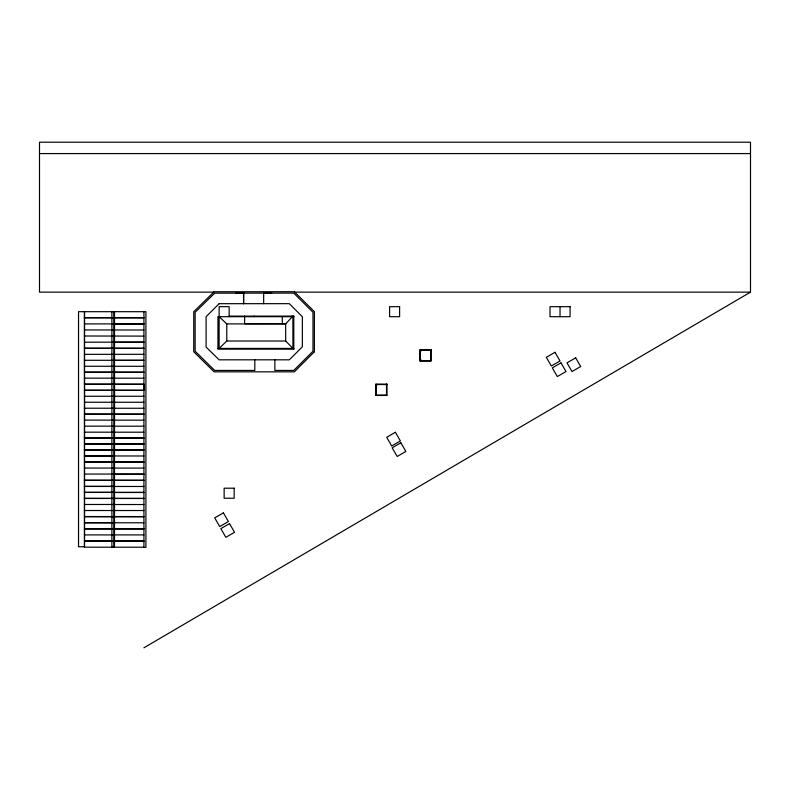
<?xml version="1.0" encoding="UTF-8"?>
<svg xmlns="http://www.w3.org/2000/svg" width="790" height="790" viewBox="0 0 790 790"><rect width="100%" height="100%" fill="white"/><g stroke="black" fill="none" stroke-linecap="round" stroke-linejoin="round"><path stroke-width="1.19" d="M229.159 316.128L293.791 316.109L293.791 316.681L217.941 316.701L217.941 349.15L293.801 349.15L293.801 348.42L217.941 348.42M243.537 303.676L243.616 293.149L243.616 303.676M219.136 316.701L226.769 323.9L285.674 323.9L292.912 316.109M292.912 316.681L292.912 348.42L285.674 341.013L226.769 341.013L219.136 348.42L219.136 306.668L229.159 306.668L229.159 316.701M143.928 647.79L750.5 292.132L750.5 142.21L39.5 142.21L39.5 292.132L213.744 292.132M39.5 153.576L750.5 153.576M294.759 292.132L750.5 292.132M264.808 292.843L270.269 292.863M264.808 292.893L270.259 292.922M84.421 317.659L143.928 317.699M84.421 317.787L143.928 317.837M285.842 323.722L244.594 323.732L244.594 316.128M84.421 323.92L143.928 323.851M113.849 323.959L143.928 323.959M84.421 329.934L143.928 330.022M84.421 335.997L143.928 336.106M84.421 342.198L143.928 342.119M113.849 342.238L143.928 342.238M84.421 348.212L143.928 348.252M84.421 348.331L143.928 348.37M420.26 350.108L430.935 350.108M420.26 350.908L421.06 350.908M430.678 350.918L430.935 349.733M84.421 354.345L143.928 354.305M420.26 359.894L421.06 359.894M84.421 360.279L143.928 360.319L113.849 360.368M420.26 360.694L431.093 360.694M84.421 366.264L143.928 366.303M84.421 372.13L143.928 372.169M84.421 372.278L143.928 372.317M84.421 378.143L143.928 378.193M143.928 384.187L84.421 384.138L84.421 311.645M376.079 384.532L386.764 384.532M376.079 385.332L376.741 385.332M386.507 385.332L386.764 384.157M84.421 390.24L143.928 390.29L143.987 384.335L84.481 384.286L84.421 443.802L143.928 443.842M84.481 390.309L143.987 390.349M376.079 395.119L386.922 395.119M84.421 396.264L143.928 396.254M84.421 402.228L143.928 402.268M84.421 408.223L114.501 408.223M113.849 408.262L143.928 408.262M84.421 414.088L143.928 414.128M84.421 414.237L143.928 414.276M84.421 420.102L143.928 420.181M84.421 426.156L114.501 426.156M113.849 426.195L143.928 426.195M84.421 432.17L143.928 432.209M84.421 437.966L143.928 438.016M84.421 438.114L143.928 438.164M143.928 444.029L84.421 443.99L84.421 516.532L143.928 516.581M84.421 449.836L143.928 449.865M84.421 449.964L143.928 450.014M114.501 455.949L84.421 455.949L143.928 455.988M143.928 462.012L84.421 461.962L143.928 462.091M84.421 468.065L143.928 468.105M84.421 474.059L143.928 474.109M113.849 474.237L143.928 474.237M84.421 480.211L143.928 480.251M84.421 480.36L143.928 480.399M84.421 486.373L114.501 486.373M84.421 486.443L143.928 486.482M84.421 492.318L114.501 492.318M84.421 492.456L143.928 492.368M113.849 492.496L143.928 492.496M84.421 498.342L143.928 498.381M84.421 498.47L143.928 498.51M84.421 504.484L114.501 504.474M113.849 504.514L143.928 504.534M84.421 510.518L143.928 510.528M143.928 516.769L84.421 516.729L84.421 540.893L143.928 540.933M114.501 522.743L84.421 522.743L143.928 522.792M84.421 528.836L143.928 528.796M84.421 528.885L143.928 528.935M84.421 534.909L143.928 534.919M143.928 541.209L84.421 541.17L84.421 547.184L143.928 547.223M291.757 316.109L291.757 316.681M282.297 316.681L282.307 323.722M271.701 293.13L263.672 292.705L263.672 303.676M254.084 316.128L254.084 316.691M560.041 306.668L560.041 316.701M430.678 350.108L430.678 360.694M420.26 349.733L420.26 361.04M386.498 384.532L386.507 395.119M376.079 384.157L376.079 395.454M293.791 316.109L293.801 349.15M285.674 323.9L285.674 341.013M274.851 359.815L274.851 370.441L293.752 370.441L312.988 351.214L312.988 312.267L293.752 293.12L214.692 293.169L195.14 312.277L195.14 351.204L214.692 370.441L254.805 370.441L254.805 359.815M226.769 323.9L226.769 341.013M143.928 311.685L143.928 547.45L145.913 547.45L145.913 311.685L78.536 311.685L78.536 546.759L84.55 546.759L84.55 311.685M114.501 311.645L114.501 384.138M114.56 384.286L114.501 443.802M114.501 443.99L114.501 516.532M114.501 516.729L114.501 540.893M114.501 541.17L114.501 547.184M113.859 311.685L113.859 547.45L111.884 547.45L111.884 311.685M219.136 303.686L206.101 316.701L206.101 347.077L219.136 359.815L289.347 359.815L302.353 346.81L302.353 316.701L289.288 303.666L219.136 303.686M314.39 351.787L294.334 371.843L214.12 371.843L193.738 351.787L193.738 311.685L214.12 291.767L294.334 291.707L314.39 311.685L314.39 351.787M223.402 512.868L214.712 517.885L219.729 526.565L228.409 521.558L223.402 512.868M229.525 523.612L220.835 528.629L225.851 537.309L234.531 532.302L229.525 523.612M395.385 432.278L386.695 437.295L391.712 445.975L400.392 440.958L395.385 432.278M555.005 352.291L546.315 357.307L551.331 365.987L560.011 360.981L555.005 352.291M400.856 442.775L392.166 447.792L397.182 456.472L405.863 451.455L400.856 442.775M560.999 362.857L552.319 367.873L557.325 376.553L566.015 371.547L560.999 362.857M575.683 357.85L567.003 362.857L572.009 371.547L580.699 366.53L575.683 357.85M243.626 292.646L235.608 293.07L243.626 292.646M399.612 306.668L389.589 306.668L389.589 316.701L399.612 316.701L399.612 306.668M570.074 306.668L550.018 306.668L550.018 316.701L570.074 316.701L570.074 306.668M431.093 349.733L419.925 349.733L419.925 361.04L431.093 361.04L431.093 349.733M386.922 384.157L375.754 384.157L375.754 395.454L386.922 395.454L386.922 384.157M234.176 488.2L224.143 488.2L224.143 498.233L234.176 498.233L234.176 488.2"/></g></svg>
